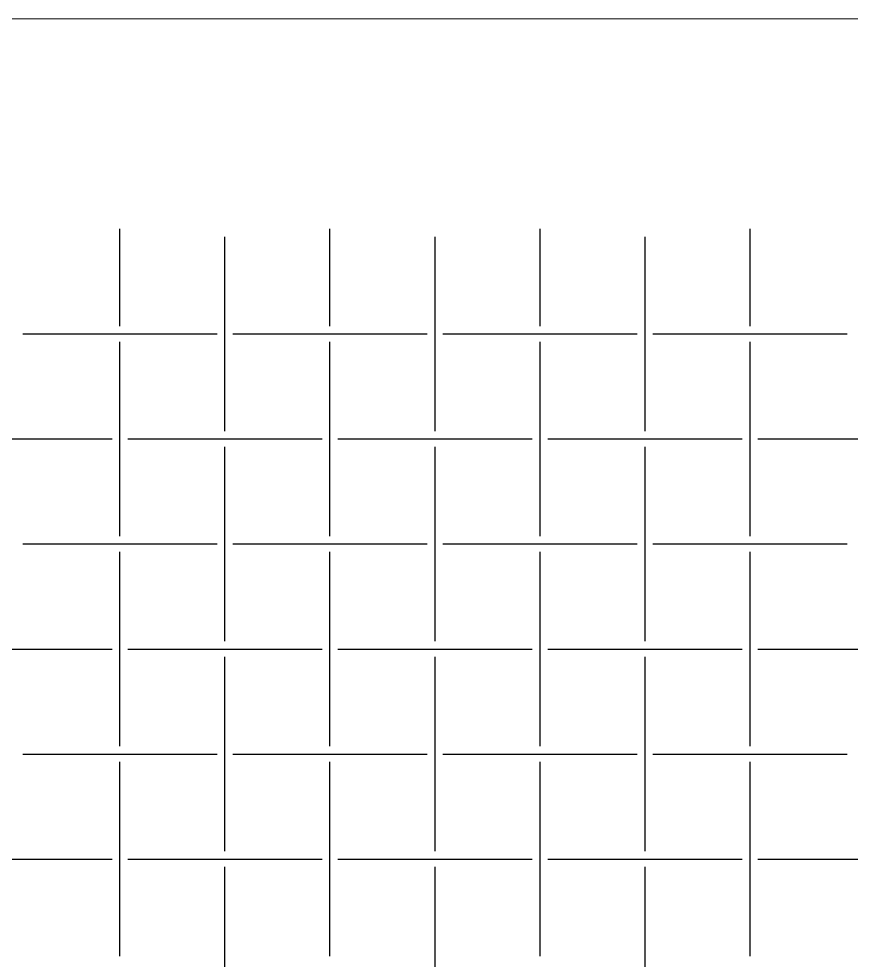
# Model space of a CAD drawing. Header units: metres. Extents: x 0 to 300, y -20 to 320.
# Drawn here: x 70.4 to 149.6, y 230.4 to 320 of the extents above; entities that cross this region are included whole.
import ezdxf

# ---------------------------------------------------------------- set-up
doc = ezdxf.new("R2010")
doc.units = ezdxf.units.M

msp = doc.modelspace()

# ---------------------------------------------------------------- linework, layer by layer
at = {"lineweight": 0}
msp.add_line((0, 320), (300, 320), dxfattribs=at)
for p, q in [((80, 290.75), (80, 300)), ((100, 290.75), (100, 300)), ((120, 290.75), (120, 300)), ((140, 290.75), (140, 300)), ((90, 280.75), (90, 299.25)), ((110, 280.75), (110, 299.25)), ((130, 280.75), (130, 299.25)), ((70.75, 290), (89.25, 290)), ((90.75, 290), (109.25, 290)), ((110.75, 290), (129.25, 290)), ((130.75, 290), (149.25, 290)), ((80, 270.75), (80, 289.25)), ((100, 270.75), (100, 289.25)), ((120, 270.75), (120, 289.25)), ((140, 270.75), (140, 289.25)), ((60.75, 280), (79.25, 280)), ((80.75, 280), (99.25, 280)), ((100.75, 280), (119.25, 280)), ((120.75, 280), (139.25, 280)), ((140.75, 280), (159.25, 280)), ((90, 260.75), (90, 279.25)), ((110, 260.75), (110, 279.25)), ((130, 260.75), (130, 279.25)), ((70.75, 270), (89.25, 270)), ((90.75, 270), (109.25, 270)), ((110.75, 270), (129.25, 270)), ((130.75, 270), (149.25, 270)), ((80, 250.75), (80, 269.25)), ((100, 250.75), (100, 269.25)), ((120, 250.75), (120, 269.25)), ((140, 250.75), (140, 269.25)), ((60.75, 260), (79.25, 260)), ((80.75, 260), (99.25, 260)), ((100.75, 260), (119.25, 260)), ((120.75, 260), (139.25, 260)), ((140.75, 260), (159.25, 260)), ((90, 240.75), (90, 259.25)), ((110, 240.75), (110, 259.25)), ((130, 240.75), (130, 259.25)), ((70.75, 250), (89.25, 250)), ((80, 230.75), (80, 249.25)), ((90.75, 250), (109.25, 250)), ((100, 230.75), (100, 249.25)), ((110.75, 250), (129.25, 250)), ((120, 230.75), (120, 249.25)), ((130.75, 250), (149.25, 250)), ((140, 230.75), (140, 249.25)), ((60.75, 240), (79.25, 240)), ((80.75, 240), (99.25, 240)), ((100.75, 240), (119.25, 240)), ((120.75, 240), (139.25, 240)), ((140.75, 240), (159.25, 240)), ((90, 220.75), (90, 239.25)), ((110, 220.75), (110, 239.25)), ((130, 220.75), (130, 239.25))]:
    msp.add_line(p, q)

doc.saveas('drawing.dxf')
